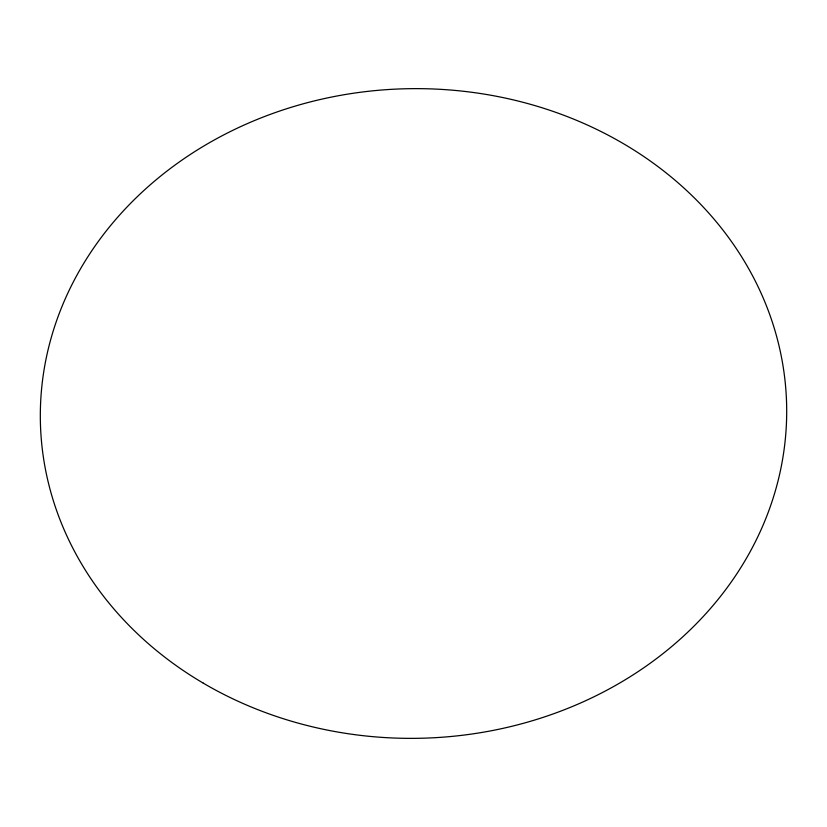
<?xml version="1.0" encoding="UTF-8"?>
<svg xmlns="http://www.w3.org/2000/svg" width="827" height="827" viewBox="0 0 827 827"><rect width="100%" height="100%" fill="white"/><g stroke="black" fill="none" stroke-linecap="round" stroke-linejoin="round"><path stroke-width="1.24" d="M203.297 683.164A373.215 324.835 -1.4 0 0 785.65 435.55A373.215 324.835 -1.4 0 0 251.553 121.786A373.215 324.835 -1.4 0 0 203.297 683.164"/></g></svg>
